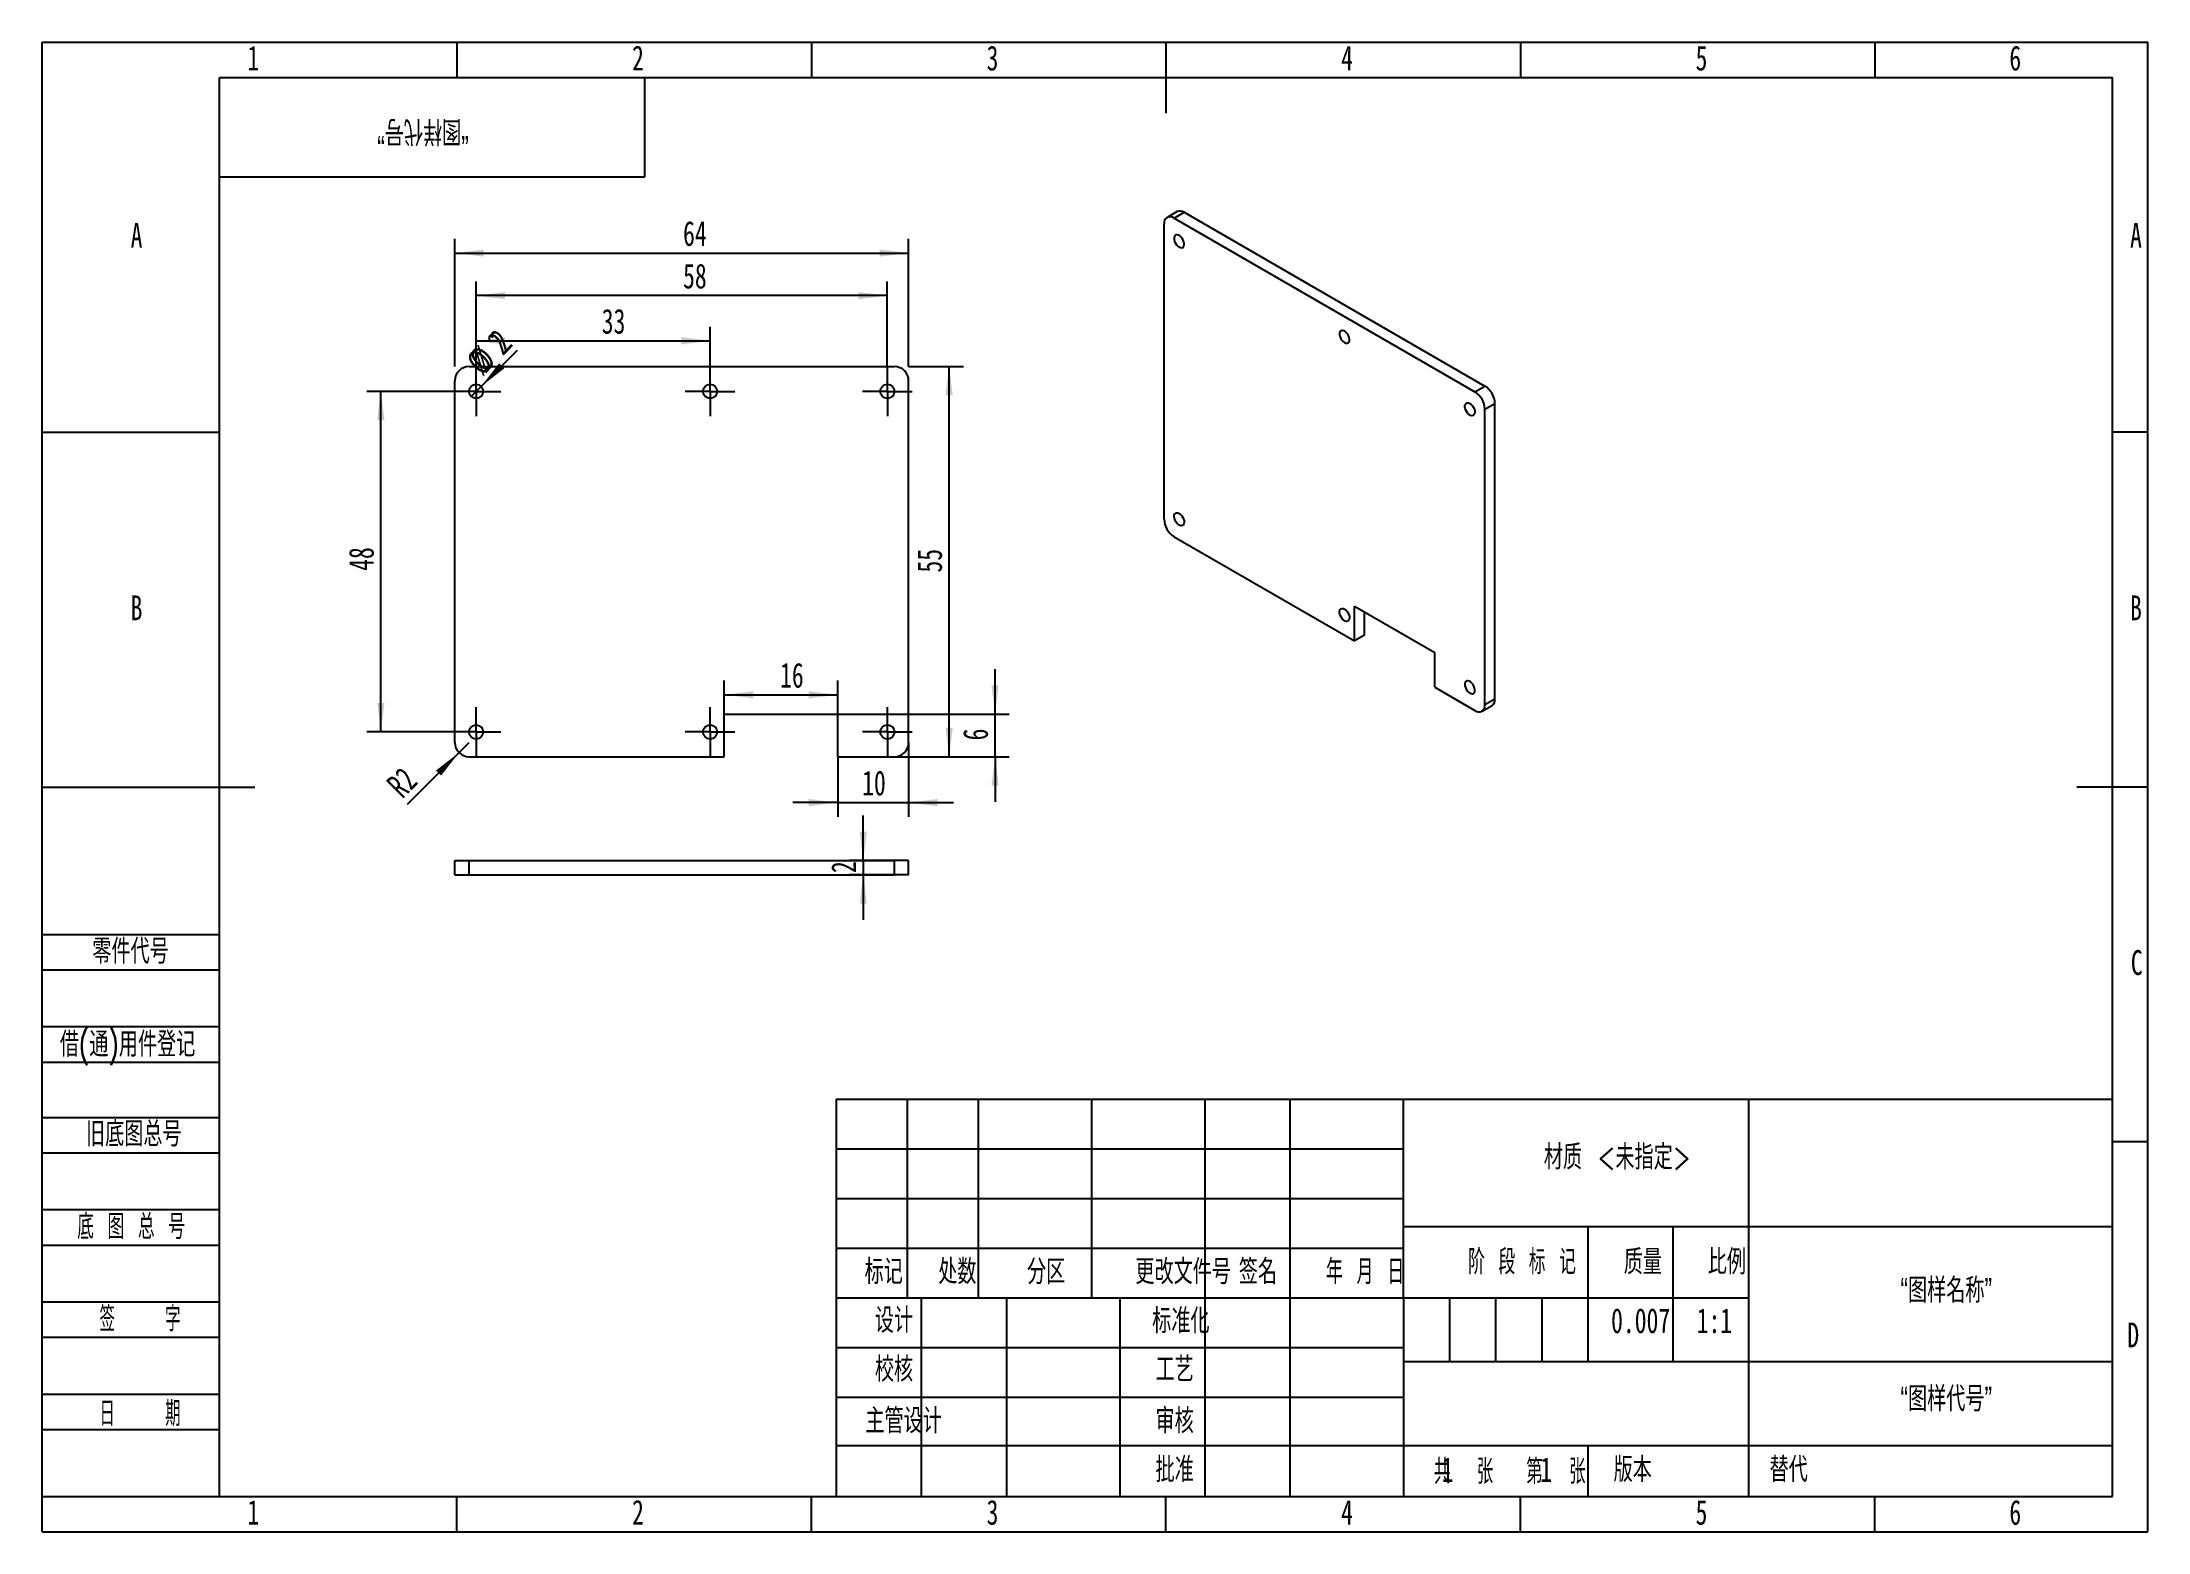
# Model space of a CAD drawing. Header units: millimetres. Extents: x 0 to 297, y 0 to 210.
import ezdxf

# ---------------------------------------------------------------- set-up
doc = ezdxf.new("R2010")
doc.units = ezdxf.units.MM
doc.layers.add('图框', color=7, linetype='Continuous')
doc.layers.add('粗实线层', color=7, linetype='Continuous', lineweight=25)
doc.styles.add('SLDTEXTSTYLE0', font='TXT', dxfattribs={"width": 0.7, "bigfont": 'bigfont'})
doc.styles.add('SLDTEXTSTYLE1', font='TXT', dxfattribs={"width": 0.6, "bigfont": 'bigfont'})
doc.styles.add('SLDTEXTSTYLE2', font='TXT', dxfattribs={"width": 0.614286, "bigfont": 'bigfont'})
doc.styles.add('SLDTEXTSTYLE3', font='TXT', dxfattribs={"width": 0.62, "bigfont": 'bigfont'})
doc.styles.add('SLDTEXTSTYLE4', font='TXT', dxfattribs={"width": 0.566667, "bigfont": 'bigfont'})
doc.styles.add('SLDTEXTSTYLE5', font='TXT', dxfattribs={"width": 0.7})
doc.dimstyles.new('SLDDIMSTYLE0', dxfattribs={"dimtxt": 3.5, "dimasz": 4.08, "dimexe": 0, "dimexo": 0.0625, "dimgap": 0.875, "dimtad": 2, "dimrnd": 1e-09, "dimzin": 12, "dimdsep": 46, "dimtxsty": 'SLDTEXTSTYLE5', "dimsah": 1, "dimcen": 0.09, "dimadec": 0, "dimazin": 3, "dimtfac": 1, "dimtofl": 0, "dimtmove": 0, "dimatfit": 3, "dimfxl": 0, "dimfrac": 2, "dimtolj": 1, "dimtzin": 12, "dimarcsym": 0})
doc.dimstyles.new('SLDDIMSTYLE1', dxfattribs={"dimtxt": 3.5, "dimasz": 4.08, "dimexe": 0, "dimexo": 0.0625, "dimgap": 0.875, "dimtad": 2, "dimrnd": 1e-09, "dimzin": 12, "dimdsep": 46, "dimtxsty": 'SLDTEXTSTYLE5', "dimblk1": 'NONE', "dimsah": 1, "dimcen": 0, "dimadec": 0, "dimazin": 3, "dimtfac": 1, "dimtmove": 0, "dimatfit": 3, "dimldrblk": 'NONE', "dimfxl": 0, "dimfrac": 2, "dimtolj": 1, "dimtzin": 12, "dimarcsym": 0})
doc.dimstyles.new('SLDDIMSTYLE2', dxfattribs={"dimtxt": 3.5, "dimasz": 4.08, "dimexe": 0, "dimexo": 0.0625, "dimgap": 0.875, "dimtad": 2, "dimrnd": 1e-09, "dimzin": 12, "dimdsep": 46, "dimtxsty": 'SLDTEXTSTYLE5', "dimsah": 1, "dimcen": 0, "dimadec": 0, "dimazin": 3, "dimtfac": 1, "dimtofl": 0, "dimtmove": 0, "dimatfit": 3, "dimfxl": 0, "dimfrac": 2, "dimtolj": 1, "dimtzin": 12, "dimarcsym": 0})
doc.dimstyles.new('SLDDIMSTYLE3', dxfattribs={"dimtxt": 3.5, "dimasz": 4.08, "dimexe": 0, "dimexo": 0.0625, "dimgap": 0.875, "dimtad": 2, "dimrnd": 1e-09, "dimzin": 12, "dimdsep": 46, "dimtxsty": 'SLDTEXTSTYLE5', "dimsah": 1, "dimcen": 0.09, "dimadec": 0, "dimazin": 3, "dimtfac": 1, "dimtmove": 0, "dimatfit": 0, "dimfxl": 0, "dimfrac": 2, "dimtolj": 1, "dimtzin": 12, "dimarcsym": 0})

# ---------------------------------------------------------------- blocks, each defined once
blk = doc.blocks.new('_D')
at = {"layer": '图框'}
for p, q in [((58.21, 164.27), (58.21, 182.27)), ((122.21, 164.27), (122.21, 182.27)), ((58.21, 180.27), (122.21, 180.27))]:
    blk.add_line(p, q, dxfattribs=at)
for points in [[(58.21, 180.27), (62.29, 179.76), (62.29, 180.77)], [(122.21, 180.27), (118.13, 180.77), (118.13, 179.76)]]:
    blk.add_solid(points, dxfattribs=at)
at = {"layer": '图框', "insert": (90.4, 184.78), "char_height": 3.5, "attachment_point": 1, "style": 'SLDTEXTSTYLE5'}
blk.add_mtext('64', dxfattribs=at)
blk = doc.blocks.new('_D_1')
at = {"layer": '图框'}
for p, q in [((122.21, 164.27), (129.93, 164.27)), ((127.93, 109.27), (127.93, 164.27)), ((122.21, 109.27), (129.93, 109.27))]:
    blk.add_line(p, q, dxfattribs=at)
for points in [[(127.93, 164.27), (127.42, 160.19), (128.44, 160.19)], [(127.93, 109.27), (128.44, 113.35), (127.42, 113.35)]]:
    blk.add_solid(points, dxfattribs=at)
at = {"layer": '图框', "insert": (123.42, 135.23), "char_height": 3.5, "attachment_point": 1, "rotation": 90, "style": 'SLDTEXTSTYLE5'}
blk.add_mtext('55', dxfattribs=at)
blk = doc.blocks.new('_D_2')
at = {"layer": '图框'}
for q in [(66.65, 166.2), (60.51, 160.06)]:
    blk.add_line((61.92, 161.47), q, dxfattribs=at)
blk.add_solid([(61.92, 161.47), (65.17, 164), (64.45, 164.72)], dxfattribs=at)
at = {"layer": '图框', "char_height": 3.5, "attachment_point": 1, "rotation": 45, "style": 'SLDTEXTSTYLE5'}
for s, insert in [('%%c', (59.57, 165.29)), ('2', (62.49, 168.19))]:
    blk.add_mtext(s, dxfattribs=dict(at, insert=insert))
blk = doc.blocks.new('_None')
blk = doc.blocks.new('_D_3')
at = {"layer": '图框'}
for p, q in [((61.21, 164.27), (61.21, 176.27)), ((119.21, 164.27), (119.21, 176.27)), ((119.21, 174.27), (61.21, 174.27))]:
    blk.add_line(p, q, dxfattribs=at)
for points in [[(61.21, 174.27), (65.29, 173.76), (65.29, 174.77)], [(119.21, 174.27), (115.13, 174.77), (115.13, 173.76)]]:
    blk.add_solid(points, dxfattribs=at)
at = {"layer": '图框', "insert": (90.4, 178.78), "char_height": 3.5, "attachment_point": 1, "style": 'SLDTEXTSTYLE5'}
blk.add_mtext('58', dxfattribs=at)
blk = doc.blocks.new('_D_4')
at = {"layer": '图框'}
for p, q in [((57.71, 160.77), (45.78, 160.77)), ((47.78, 112.77), (47.78, 160.77)), ((57.71, 112.77), (45.78, 112.77))]:
    blk.add_line(p, q, dxfattribs=at)
for points in [[(47.78, 160.77), (47.27, 156.69), (48.29, 156.69)], [(47.78, 112.77), (48.29, 116.85), (47.27, 116.85)]]:
    blk.add_solid(points, dxfattribs=at)
at = {"layer": '图框', "insert": (43.27, 135.47), "char_height": 3.5, "attachment_point": 1, "rotation": 90, "style": 'SLDTEXTSTYLE5'}
blk.add_mtext('48', dxfattribs=at)
blk = doc.blocks.new('_D_5')
at = {"layer": '图框'}
for q in [(60.21, 111.27), (51.49, 102.54)]:
    blk.add_line((58.8, 109.85), q, dxfattribs=at)
blk.add_solid([(58.8, 109.85), (55.56, 107.33), (56.27, 106.61)], dxfattribs=at)
at = {"layer": '图框', "insert": (48.33, 105.7), "char_height": 3.5, "attachment_point": 1, "rotation": 45, "style": 'SLDTEXTSTYLE5'}
blk.add_mtext('R2', dxfattribs=at)
blk = doc.blocks.new('_D_6')
at = {"layer": '图框'}
for q in [(67.05, 166.6), (60.51, 160.06)]:
    blk.add_line((61.92, 161.47), q, dxfattribs=at)
blk.add_solid([(61.92, 161.47), (65.17, 164), (64.45, 164.72)], dxfattribs=at)
at = {"layer": '图框', "char_height": 3.5, "attachment_point": 1, "rotation": 45, "style": 'SLDTEXTSTYLE5'}
for s, insert in [('2', (62.87, 168.61)), ('%%c', (59.95, 165.71))]:
    blk.add_mtext(s, dxfattribs=dict(at, insert=insert))
blk = doc.blocks.new('_D_7')
at = {"layer": '图框'}
for p, q in [((61.21, 164.27), (61.21, 169.89)), ((94.21, 164.27), (94.21, 169.89)), ((61.21, 167.89), (94.21, 167.89))]:
    blk.add_line(p, q, dxfattribs=at)
for points in [[(61.21, 167.89), (65.29, 167.38), (65.29, 168.4)], [(94.21, 167.89), (90.13, 168.4), (90.13, 167.38)]]:
    blk.add_solid(points, dxfattribs=at)
at = {"layer": '图框', "insert": (78.93, 172.4), "char_height": 3.5, "attachment_point": 1, "style": 'SLDTEXTSTYLE5'}
blk.add_mtext('33', dxfattribs=at)
blk = doc.blocks.new('_D_8')
at = {"layer": '图框'}
for p, q in [((96.21, 115.27), (96.21, 120)), ((112.21, 115.27), (112.21, 120)), ((96.21, 118), (112.21, 118))]:
    blk.add_line(p, q, dxfattribs=at)
for points in [[(96.21, 118), (100.29, 117.49), (100.29, 118.51)], [(112.21, 118), (108.13, 118.51), (108.13, 117.49)]]:
    blk.add_solid(points, dxfattribs=at)
at = {"layer": '图框', "insert": (104.08, 122.51), "char_height": 3.5, "attachment_point": 1, "style": 'SLDTEXTSTYLE5'}
blk.add_mtext('16', dxfattribs=at)
blk = doc.blocks.new('_D_9')
at = {"layer": '图框'}
for p, q in [((134.41, 115.27), (134.41, 121.62)), ((112.21, 115.27), (136.41, 115.27)), ((134.41, 109.27), (134.41, 115.27)), ((112.21, 109.27), (136.41, 109.27)), ((134.41, 109.27), (134.41, 102.92))]:
    blk.add_line(p, q, dxfattribs=at)
for points in [[(134.41, 115.27), (134.92, 119.35), (133.9, 119.35)], [(134.41, 109.27), (133.9, 105.19), (134.92, 105.19)]]:
    blk.add_solid(points, dxfattribs=at)
at = {"layer": '图框', "insert": (129.9, 111.57), "char_height": 3.5, "attachment_point": 1, "rotation": 90, "style": 'SLDTEXTSTYLE5'}
blk.add_mtext('6', dxfattribs=at)
blk = doc.blocks.new('_D_10')
at = {"layer": '图框'}
for p, q in [((122.21, 111.27), (122.21, 100.8)), ((112.21, 109.27), (112.21, 100.8)), ((112.21, 102.8), (105.86, 102.8)), ((112.21, 102.8), (122.21, 102.8)), ((122.21, 102.8), (128.56, 102.8))]:
    blk.add_line(p, q, dxfattribs=at)
for points in [[(112.21, 102.8), (108.13, 103.31), (108.13, 102.29)], [(122.21, 102.8), (126.29, 102.29), (126.29, 103.31)]]:
    blk.add_solid(points, dxfattribs=at)
at = {"layer": '图框', "insert": (115.66, 107.31), "char_height": 3.5, "attachment_point": 1, "style": 'SLDTEXTSTYLE5'}
blk.add_mtext('10', dxfattribs=at)
blk = doc.blocks.new('SW_CENTERMARKSYMBOL_0')
at = {"layer": '图框', "color": 0}
for p, q in [((0, 2.5), (0, 3.5)), ((-2.5, 0), (-3.5, 0)), ((0, 0), (-2.5, 0)), ((0, 0), (0, 2.5)), ((0, 0), (0, -2.5)), ((0, 0), (2.5, 0)), ((2.5, 0), (3.5, 0)), ((0, -2.5), (0, -3.5))]:
    blk.add_line(p, q, dxfattribs=at)
blk = doc.blocks.new('SW_CENTERMARKSYMBOL_1')
at = {"layer": '图框', "color": 0}
for p, q in [((0, 2.5), (0, 3.5)), ((-2.5, 0), (-3.5, 0)), ((0, 0), (-2.5, 0)), ((0, 0), (0, 2.5)), ((0, 0), (0, -2.5)), ((0, 0), (2.5, 0)), ((2.5, 0), (3.5, 0)), ((0, -2.5), (0, -3.5))]:
    blk.add_line(p, q, dxfattribs=at)
blk = doc.blocks.new('SW_CENTERMARKSYMBOL_2')
at = {"layer": '图框', "color": 0}
for p, q in [((0, 2.5), (0, 3.5)), ((-2.5, 0), (-3.5, 0)), ((0, 0), (-2.5, 0)), ((0, 0), (0, 2.5)), ((0, 0), (0, -2.5)), ((0, 0), (2.5, 0)), ((2.5, 0), (3.5, 0)), ((0, -2.5), (0, -3.5))]:
    blk.add_line(p, q, dxfattribs=at)
blk = doc.blocks.new('SW_CENTERMARKSYMBOL_3')
at = {"layer": '图框', "color": 0}
for p, q in [((0, 2.5), (0, 3.5)), ((-2.5, 0), (-3.5, 0)), ((0, 0), (-2.5, 0)), ((0, 0), (0, 2.5)), ((0, 0), (0, -2.5)), ((0, 0), (2.5, 0)), ((2.5, 0), (3.5, 0)), ((0, -2.5), (0, -3.5))]:
    blk.add_line(p, q, dxfattribs=at)
blk = doc.blocks.new('SW_CENTERMARKSYMBOL_4')
at = {"layer": '图框', "color": 0}
for p, q in [((0, 2.5), (0, 3.5)), ((-2.5, 0), (-3.5, 0)), ((0, 0), (-2.5, 0)), ((0, 0), (0, 2.5)), ((0, 0), (0, -2.5)), ((0, 0), (2.5, 0)), ((2.5, 0), (3.5, 0)), ((0, -2.5), (0, -3.5))]:
    blk.add_line(p, q, dxfattribs=at)
blk = doc.blocks.new('SW_CENTERMARKSYMBOL_5')
at = {"layer": '图框', "color": 0}
for p, q in [((0, 2.5), (0, 3.5)), ((-2.5, 0), (-3.5, 0)), ((0, 0), (-2.5, 0)), ((0, 0), (0, 2.5)), ((0, 0), (0, -2.5)), ((0, 0), (2.5, 0)), ((2.5, 0), (3.5, 0)), ((0, -2.5), (0, -3.5))]:
    blk.add_line(p, q, dxfattribs=at)
blk = doc.blocks.new('_D_11')
at = {"layer": '图框'}
for p, q in [((115.81, 94.63), (115.81, 100.98)), ((122.21, 94.63), (113.81, 94.63)), ((122.21, 92.63), (113.81, 92.63)), ((115.81, 94.63), (115.81, 92.63)), ((115.81, 92.63), (115.81, 86.28))]:
    blk.add_line(p, q, dxfattribs=at)
for points in [[(115.81, 94.63), (116.32, 98.71), (115.31, 98.71)], [(115.81, 92.63), (115.31, 88.55), (116.32, 88.55)]]:
    blk.add_solid(points, dxfattribs=at)
at = {"layer": '图框', "insert": (111.3, 92.87), "char_height": 3.5, "attachment_point": 1, "rotation": 90, "style": 'SLDTEXTSTYLE5'}
blk.add_mtext('2', dxfattribs=at)

msp = doc.modelspace()

# ---------------------------------------------------------------- linework, layer by layer
at = {"color": 7, "linetype": 'Continuous', "lineweight": 25}
for p, q in [((158.243, 142.733), (158.243, 184.376)), ((160.071, 186.108), (158.657, 185.292)), ((159.657, 185.193), (161.071, 186.009)), ((159.657, 185.193), (202.083, 160.701)), ((161.071, 186.009), (203.497, 161.517)), ((60.214, 164.266), (120.214, 164.266)), ((58.214, 111.266), (58.214, 162.266)), ((122.214, 111.266), (122.214, 162.266)), ((202.083, 160.701), (203.497, 161.517)), ((203.497, 158.251), (204.912, 159.067)), ((203.497, 116.607), (203.497, 158.251)), ((204.912, 117.424), (204.912, 159.067)), ((159.657, 140.283), (185.113, 125.588)), ((185.113, 130.487), (196.426, 123.956)), ((185.113, 125.588), (185.113, 130.487)), ((186.527, 126.404), (186.527, 129.671)), ((186.527, 126.404), (185.113, 125.588)), ((196.426, 119.056), (196.426, 123.956)), ((196.426, 119.056), (202.083, 115.791)), ((203.083, 115.692), (204.497, 116.508)), ((203.497, 116.607), (204.912, 117.424)), ((96.214, 115.266), (112.214, 115.266)), ((96.214, 109.266), (96.214, 115.266)), ((112.214, 109.266), (112.214, 115.266)), ((60.214, 109.266), (96.214, 109.266)), ((112.214, 109.266), (120.214, 109.266)), ((58.214, 92.634), (58.214, 94.634)), ((58.214, 94.634), (60.214, 94.634)), ((58.214, 92.634), (60.214, 92.634)), ((60.214, 92.634), (60.214, 94.634)), ((60.214, 94.634), (120.214, 94.634)), ((60.214, 92.634), (120.214, 92.634)), ((120.214, 92.634), (120.214, 94.634)), ((122.214, 94.634), (120.214, 94.634)), ((122.214, 92.634), (120.214, 92.634)), ((122.214, 92.634), (122.214, 94.634))]:
    msp.add_line(p, q, dxfattribs=at)
at = {"color": 7, "linetype": 'Continuous', "lineweight": 25, "flags": 128}
for points in [[(160.364, 181.11), (160.555, 181.03), (160.731, 181.017), (160.881, 181.071), (160.992, 181.189), (161.056, 181.361), (161.069, 181.575), (161.03, 181.816), (160.942, 182.064), (160.81, 182.302), (160.646, 182.513), (160.46, 182.68), (160.268, 182.791), (160.082, 182.838), (159.918, 182.818), (159.786, 182.731), (159.698, 182.585), (159.658, 182.39), (159.672, 182.16), (159.736, 181.913), (159.847, 181.668), (159.997, 181.441), (160.173, 181.251), (160.364, 181.11)], [(183.698, 167.639), (183.889, 167.56), (184.066, 167.546), (184.215, 167.6), (184.326, 167.718), (184.391, 167.89), (184.404, 168.104), (184.365, 168.345), (184.276, 168.593), (184.145, 168.832), (183.98, 169.042), (183.795, 169.209), (183.602, 169.32), (183.417, 169.368), (183.252, 169.347), (183.121, 169.26), (183.032, 169.114), (182.993, 168.919), (183.006, 168.689), (183.071, 168.443), (183.182, 168.197), (183.331, 167.97), (183.508, 167.78), (183.698, 167.639)], [(201.376, 159.067), (201.567, 158.927), (201.744, 158.736), (201.893, 158.51), (202.004, 158.264), (202.068, 158.017), (202.082, 157.788), (202.042, 157.593), (201.954, 157.446), (201.822, 157.36), (201.658, 157.339), (201.472, 157.386), (201.28, 157.498), (201.094, 157.665), (200.93, 157.875), (200.798, 158.113), (200.71, 158.362), (200.671, 158.602), (200.684, 158.817), (200.748, 158.989), (200.859, 159.107), (201.009, 159.161), (201.185, 159.147), (201.376, 159.067)], [(160.364, 143.549), (160.555, 143.409), (160.731, 143.218), (160.881, 142.992), (160.992, 142.746), (161.056, 142.499), (161.069, 142.27), (161.03, 142.075), (160.942, 141.928), (160.81, 141.842), (160.646, 141.821), (160.46, 141.868), (160.268, 141.979), (160.082, 142.146), (159.918, 142.357), (159.786, 142.595), (159.698, 142.844), (159.658, 143.084), (159.672, 143.299), (159.736, 143.471), (159.847, 143.588), (159.997, 143.642), (160.173, 143.629), (160.364, 143.549)], [(183.698, 130.079), (183.889, 129.938), (184.066, 129.748), (184.215, 129.521), (184.326, 129.275), (184.391, 129.028), (184.404, 128.799), (184.365, 128.604), (184.276, 128.458), (184.145, 128.371), (183.98, 128.35), (183.795, 128.397), (183.602, 128.509), (183.417, 128.676), (183.252, 128.886), (183.121, 129.125), (183.032, 129.373), (182.993, 129.614), (183.006, 129.828), (183.071, 130), (183.182, 130.118), (183.331, 130.172), (183.508, 130.158), (183.698, 130.079)], [(201.376, 118.24), (201.567, 118.161), (201.744, 118.147), (201.893, 118.201), (202.004, 118.319), (202.068, 118.491), (202.082, 118.705), (202.042, 118.946), (201.954, 119.194), (201.822, 119.433), (201.658, 119.643), (201.472, 119.81), (201.28, 119.921), (201.094, 119.968), (200.93, 119.948), (200.798, 119.861), (200.71, 119.715), (200.671, 119.52), (200.684, 119.29), (200.748, 119.044), (200.859, 118.798), (201.009, 118.571), (201.185, 118.381), (201.376, 118.24)]]:
    msp.add_lwpolyline(points, dxfattribs=at)
at = {"color": 7, "linetype": 'Continuous', "lineweight": 25}
for centre in [(61.214, 160.766), (94.214, 160.766), (119.214, 160.766), (61.214, 112.766), (94.214, 112.766), (119.214, 112.766)]:
    msp.add_circle(centre, 1, dxfattribs=at)
for centre, radius, start, end in [((159.105, 184.516), 0.873, 50.79671, 189.21404), ((160.485, 185.191), 1.006, 54.38242, 114.30712), ((60.214, 162.266), 2, 90, 180), ((120.214, 162.266), 2, 0, 90), ((200.427, 158.111), 3.074, 2.60548, 57.39452), ((201.841, 158.928), 3.074, 2.60548, 57.39452), ((161.313, 142.872), 3.074, 182.60548, 237.39452), ((202.635, 116.468), 0.873, 230.79671, 9.21404), ((203.932, 117.316), 0.986, 305.01333, 6.29885), ((60.214, 111.266), 2, 180, 270), ((120.214, 111.266), 2, 270, 0)]:
    msp.add_arc(centre, radius, start, end, dxfattribs=at)
at = {"layer": '图框'}
for p, q in [((0, 0), (0, 210)), ((0, 210), (297, 210)), ((58.5, 210), (58.5, 205)), ((108.5, 210), (108.5, 205)), ((208.5, 210), (208.5, 205)), ((258.5, 210), (258.5, 205)), ((297, 0), (297, 210)), ((0, 155), (25, 155)), ((297, 155), (292, 155)), ((0, 84.221), (25, 84.221)), ((0, 79.221), (25, 79.221)), ((0, 71.221), (25, 71.221)), ((0, 66.221), (25, 66.221)), ((0, 58.43), (25, 58.43)), ((112, 54), (192, 54)), ((297, 55), (292, 55)), ((0, 53.43), (25, 53.43)), ((0, 45.43), (25, 45.43)), ((112, 47), (192, 47)), ((0, 40.43), (25, 40.43)), ((198.5, 33), (198.5, 24)), ((205, 33), (205, 24)), ((211.5, 33), (211.5, 24)), ((0, 32.43), (25, 32.43)), ((0, 27.43), (25, 27.43)), ((0, 19.43), (25, 19.43)), ((0, 14.43), (25, 14.43)), ((0, 5), (25, 5)), ((58.5, 0), (58.5, 5)), ((108.5, 0), (108.5, 5)), ((208.5, 0), (208.5, 5)), ((258.5, 0), (258.5, 5)), ((0, 0), (297, 0))]:
    msp.add_line(p, q, dxfattribs=at)
at = {"layer": '图框', "lineweight": 25}
for p, q in [((158.5, 210), (158.5, 200)), ((0, 105), (30, 105)), ((297, 105), (287, 105)), ((112, 61), (112, 5)), ((112, 61), (292, 61)), ((122, 61), (122, 33)), ((132, 61), (132, 33)), ((148, 61), (148, 33)), ((164, 61), (164, 5)), ((176, 61), (176, 5)), ((191.968, 61.052), (192.005, 5)), ((240.692, 61), (240.692, 5)), ((191.98, 43.052), (291.98, 43.052)), ((218, 43.069), (218, 24.069)), ((230, 43), (230, 24)), ((112, 40), (192, 40)), ((112, 33), (192, 33)), ((124, 33), (124, 5)), ((136, 33), (136, 5)), ((152, 33), (152, 5)), ((192.015, 33), (240.692, 33)), ((112, 26), (192, 26)), ((192, 24), (292, 24)), ((112, 19), (192, 19)), ((112, 12.166), (192, 12.166)), ((192, 12.166), (292, 12.166)), ((218, 12.166), (218, 5)), ((25, 5), (292, 5)), ((158.5, 0), (158.5, 5))]:
    msp.add_line(p, q, dxfattribs=at)
at = {"layer": '图框', "linetype": 'Continuous', "lineweight": 25}
for p, q in [((25, 5), (25, 205)), ((25, 205), (292, 205)), ((292, 5), (292, 205))]:
    msp.add_line(p, q, dxfattribs=at)
at = {"layer": '粗实线层'}
for p, q in [((85, 191), (85, 205)), ((25, 191), (85, 191))]:
    msp.add_line(p, q, dxfattribs=at)

# ---------------------------------------------------------------- block references
at = {"layer": '图框'}
for name, p in [('SW_CENTERMARKSYMBOL_2', (61.214, 160.766)), ('SW_CENTERMARKSYMBOL_5', (94.214, 160.766)), ('SW_CENTERMARKSYMBOL_3', (119.214, 160.766)), ('SW_CENTERMARKSYMBOL_0', (61.214, 112.766)), ('SW_CENTERMARKSYMBOL_4', (94.214, 112.766)), ('SW_CENTERMARKSYMBOL_1', (119.214, 112.766))]:
    msp.add_blockref(name, p, dxfattribs=at)

# ---------------------------------------------------------------- texts
at = {"layer": '图框', "char_height": 3.5}
for s, insert, attachment_point, style in [('1', (29.794, 209.506), 2, 'SLDTEXTSTYLE5'), ('2', (84.044, 209.506), 2, 'SLDTEXTSTYLE5'), ('3', (134.044, 209.506), 2, 'SLDTEXTSTYLE5'), ('4', (184.044, 209.506), 2, 'SLDTEXTSTYLE5'), ('5', (234.044, 209.506), 2, 'SLDTEXTSTYLE5'), ('6', (278.297, 209.506), 2, 'SLDTEXTSTYLE5'), ('A', (13.32, 184.506), 2, 'SLDTEXTSTYLE5'), ('A', (295.32, 184.506), 2, 'SLDTEXTSTYLE5'), ('B', (13.32, 132.006), 2, 'SLDTEXTSTYLE5'), ('B', (295.32, 132.006), 2, 'SLDTEXTSTYLE5'), ('零件代号', (7.084, 83.579), 1, 'SLDTEXTSTYLE0'), ('C', (295.427, 82.006), 2, 'SLDTEXTSTYLE5'), ('借(通)用件登记', (2.496, 70.473), 1, 'SLDTEXTSTYLE0'), ('旧底图总号', (6.194, 57.824), 1, 'SLDTEXTSTYLE0'), ('材质 <未指定>', (222.156, 54.577), 2, 'SLDTEXTSTYLE0'), ('底 图 总 号', (4.947, 44.766), 1, 'SLDTEXTSTYLE2'), ('标记', (118.697, 38.417), 2, 'SLDTEXTSTYLE0'), ('处数', (129.087, 38.417), 2, 'SLDTEXTSTYLE0'), ('分区', (141.609, 38.417), 2, 'SLDTEXTSTYLE0'), ('更改文件号', (160.937, 38.417), 2, 'SLDTEXTSTYLE0'), ('签名', (171.476, 38.417), 2, 'SLDTEXTSTYLE0'), ('年 月 日', (186.589, 38.417), 2, 'SLDTEXTSTYLE3'), ('阶 段 标 记', (208.724, 39.805), 2, 'SLDTEXTSTYLE2'), ('质量', (225.772, 39.805), 2, 'SLDTEXTSTYLE0'), ('比例', (237.619, 39.805), 2, 'SLDTEXTSTYLE0'), ('“图样名称”', (268.562, 35.791), 2, 'SLDTEXTSTYLE0'), ('签    字', (13.81, 31.764), 2, 'SLDTEXTSTYLE4'), ('设计', (120.147, 31.558), 2, 'SLDTEXTSTYLE0'), ('标准化', (160.613, 31.492), 2, 'SLDTEXTSTYLE0'), ('0.007', (225.458, 31.521), 2, 'SLDTEXTSTYLE5'), ('1:1', (235.858, 31.521), 2, 'SLDTEXTSTYLE5'), ('D', (294.93, 29.506), 2, 'SLDTEXTSTYLE5'), ('校核', (120.147, 24.679), 2, 'SLDTEXTSTYLE0'), ('工艺', (159.736, 24.643), 2, 'SLDTEXTSTYLE0'), ('“图样代号”', (268.564, 20.49), 2, 'SLDTEXTSTYLE0'), ('日    期', (13.81, 18.413), 2, 'SLDTEXTSTYLE4'), ('主管设计', (121.506, 17.399), 2, 'SLDTEXTSTYLE0'), ('审核', (159.736, 17.399), 2, 'SLDTEXTSTYLE0'), ('批准', (159.738, 10.523), 2, 'SLDTEXTSTYLE0'), ('共  张', (200.481, 10.262), 2, 'SLDTEXTSTYLE1'), ('1', (197.393, 10.531), 1, 'SLDTEXTSTYLE5'), ('第  张', (213.509, 10.262), 2, 'SLDTEXTSTYLE1'), ('1', (211.295, 10.531), 1, 'SLDTEXTSTYLE5'), ('版本', (224.339, 10.531), 2, 'SLDTEXTSTYLE0'), ('替代', (243.641, 10.531), 1, 'SLDTEXTSTYLE0'), ('1', (29.794, 4.506), 2, 'SLDTEXTSTYLE5'), ('2', (84.044, 4.506), 2, 'SLDTEXTSTYLE5'), ('3', (134.044, 4.506), 2, 'SLDTEXTSTYLE5'), ('4', (184.044, 4.506), 2, 'SLDTEXTSTYLE5'), ('5', (234.044, 4.506), 2, 'SLDTEXTSTYLE5'), ('6', (278.297, 4.506), 2, 'SLDTEXTSTYLE5')]:
    msp.add_mtext(s, dxfattribs=dict(at, insert=insert, attachment_point=attachment_point, style=style))
at = {"layer": '图框', "insert": (53.725, 195.655), "char_height": 3.5, "attachment_point": 2, "rotation": 180, "style": 'SLDTEXTSTYLE0'}
msp.add_mtext('“图样代号”', dxfattribs=at)

# ---------------------------------------------------------------- dimensions: what is measured, and where the dimension line sits
at = {"layer": '图框'}
for base, p1, p2, dimstyle, picture, middle in [((122.214, 180.266), (58.214, 164.266), (122.214, 164.266), 'SLDDIMSTYLE0', '_D', (91.934, 180.266)), ((61.214, 174.266), (119.214, 160.766), (61.214, 160.766), 'SLDDIMSTYLE0', '_D_3', (91.934, 174.266)), ((94.214, 167.891), (61.214, 160.766), (94.214, 160.766), 'SLDDIMSTYLE0', '_D_7', (80.468, 167.891)), ((112.214, 118), (96.214, 115.266), (112.214, 115.266), 'SLDDIMSTYLE3', '_D_8', (105.609, 118)), ((122.214, 102.803), (112.214, 109.266), (122.214, 111.266), 'SLDDIMSTYLE3', '_D_10', (117.195, 102.803))]:
    dim = msp.add_linear_dim(base=base, p1=p1, p2=p2, dimstyle=dimstyle, dxfattribs=at)
    dim.commit()
    dim.dimension.update_dxf_attribs({"geometry": picture, "text_midpoint": middle, "dimtype": 160})
for picture, middle in [('_D_2', (64.934, 164.485)), ('_D_6', (65.313, 164.864))]:
    dim = msp.add_diameter_dim_2p(p1=(60.507, 160.059), p2=(61.921, 161.473), dimstyle='SLDDIMSTYLE1', dxfattribs=at)
    dim.commit()
    dim.dimension.update_dxf_attribs({"geometry": picture, "text_midpoint": middle, "dimtype": 163})
for base, p1, p2, dimstyle, picture, middle in [((127.929, 164.266), (122.214, 109.266), (122.214, 164.266), 'SLDDIMSTYLE0', '_D_1', (127.929, 136.766)), ((47.779, 160.766), (61.214, 112.766), (61.214, 160.766), 'SLDDIMSTYLE0', '_D_4', (47.779, 137.009)), ((134.412, 115.266), (112.214, 109.266), (112.214, 115.266), 'SLDDIMSTYLE3', '_D_9', (134.412, 112.339)), ((115.814, 92.634), (122.214, 94.634), (122.214, 92.634), 'SLDDIMSTYLE3', '_D_11', (115.814, 93.634))]:
    dim = msp.add_linear_dim(base=base, p1=p1, p2=p2, angle=90, dimstyle=dimstyle, dxfattribs=at)
    dim.commit()
    dim.dimension.update_dxf_attribs({"geometry": picture, "text_midpoint": middle, "dimtype": 160})
dim = msp.add_radius_dim(center=(60.214, 111.266), mpoint=(58.8, 109.852), dimstyle='SLDDIMSTYLE2', dxfattribs=at)
dim.commit()
dim.dimension.update_dxf_attribs({"geometry": '_D_5', "text_midpoint": (52.425, 103.476), "dimtype": 164})

doc.saveas('drawing.dxf')
